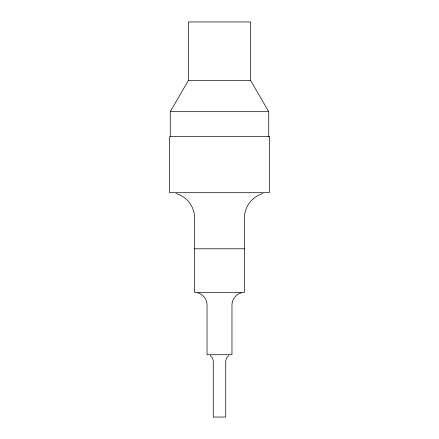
<?xml version="1.0" encoding="UTF-8"?>
<svg xmlns="http://www.w3.org/2000/svg" width="439" height="439" viewBox="0 0 439 439"><rect width="100%" height="100%" fill="white"/><g stroke="black" fill="none" stroke-linecap="round" stroke-linejoin="round"><path stroke-width="0.66" d="M170.266 136.617L170.266 111.687L188.342 80.529L188.342 21.95L250.658 21.95L250.658 80.529L268.734 111.687L268.734 136.617M228.845 355.568L226.568 357.845L225.734 360.962L225.734 417.05L213.266 417.05L213.266 360.962L212.432 357.845L210.155 355.568M262.901 193.555C252.277 196.463 244.49 206.61 244.43 217.629L244.43 292.412L194.57 292.412L194.57 217.629C194.51 206.61 186.723 196.463 176.099 193.555M241.203 292.835C235.886 294.295 231.995 299.365 231.962 304.875L231.962 354.734L207.038 354.734L207.038 304.875C207.005 299.365 203.114 294.295 197.797 292.835M188.342 80.529L250.658 80.529M170.266 111.687L268.734 111.687M194.57 248.792L244.43 248.792M269.354 136.617L169.646 136.617L169.646 192.705L269.354 192.705L269.354 136.617"/></g></svg>
